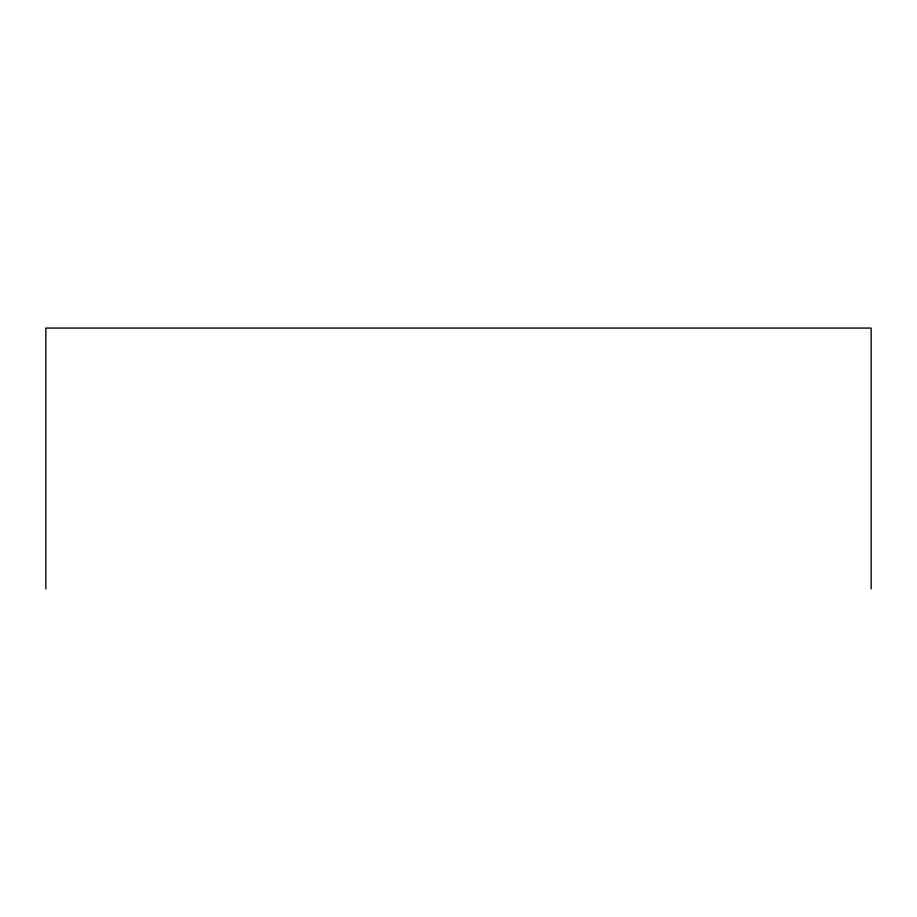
<?xml version="1.0" encoding="UTF-8"?>
<svg xmlns="http://www.w3.org/2000/svg" width="917" height="917" viewBox="0 0 917 917"><rect width="100%" height="100%" fill="white"/><g stroke="black" fill="none" stroke-linecap="round" stroke-linejoin="round"><path stroke-width="1.38" d="M871.15 588.932L871.15 328.068L45.85 328.068L45.85 588.932"/></g></svg>
